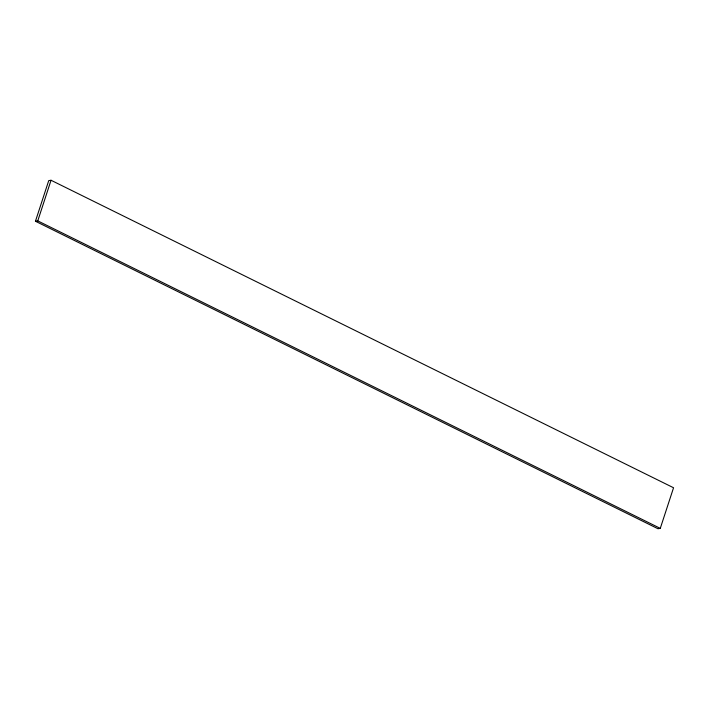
<?xml version="1.0" encoding="UTF-8"?>
<svg xmlns="http://www.w3.org/2000/svg" width="709" height="709" viewBox="0 0 709 709"><rect width="100%" height="100%" fill="white"/><g stroke="black" fill="none" stroke-linecap="round" stroke-linejoin="round"><path stroke-width="1.06" d="M35.45 221.243L48.726 180.627L51.039 180.263L673.55 487.757L660.274 528.373L657.961 528.737L35.45 221.243L37.763 220.88L660.274 528.373M37.763 220.88L51.039 180.263"/></g></svg>
